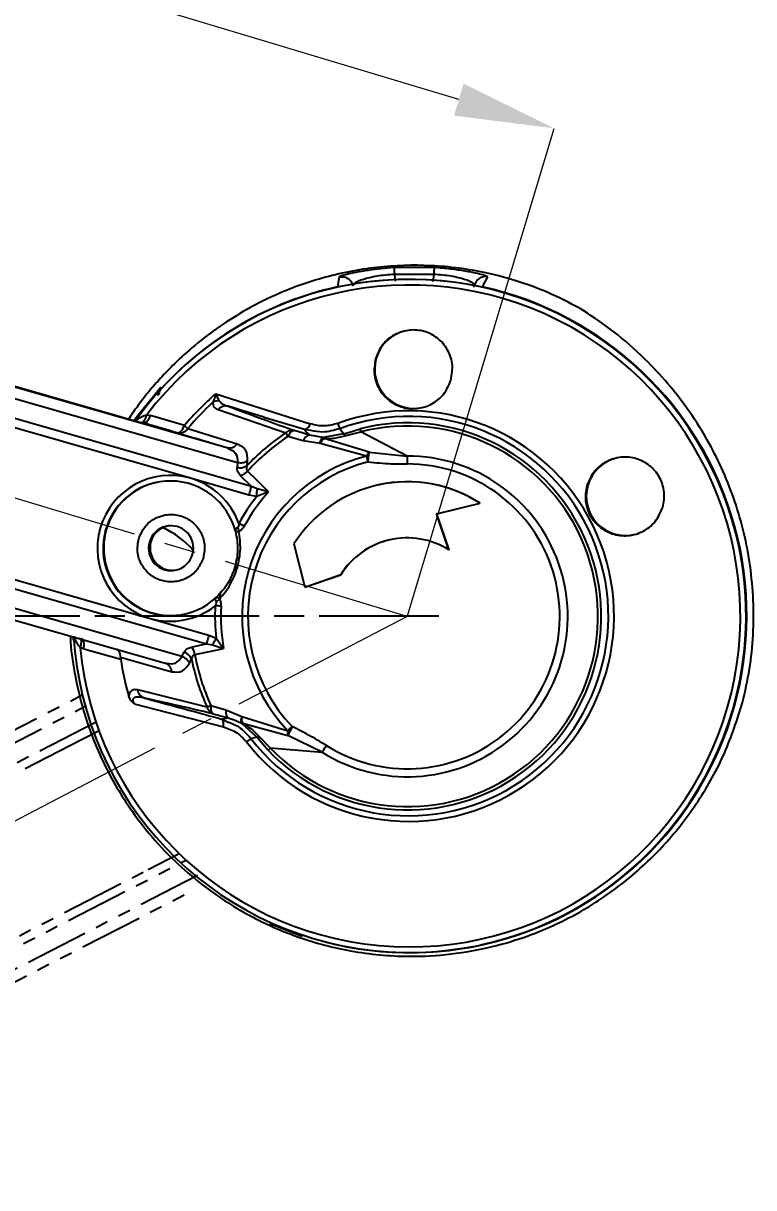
# Model space of a CAD drawing. Header units: millimetres. Extents: x 1953 to 4389, y 564 to 2287.
# Drawn here: x 4001 to 4074.2, y 1021.4 to 1138.2 of the extents above; entities that cross this region are included whole.
import ezdxf

# ---------------------------------------------------------------- set-up
doc = ezdxf.new("R2010")
doc.units = ezdxf.units.MM
for name, pattern in [('AM_ISO08W050', [18, 12, -1.5, 3, -1.5]), ('CENTER2', [28.575, 19.05, -3.175, 3.175, -3.175]), ('PHANTOM', [12.7, 6.35, -1.27, 1.27, -1.27, 1.27, -1.27])]:
    doc.linetypes.add(name, pattern=pattern)
for name, color, linetype, lineweight in [('AM_5', 3, 'Continuous', 25), ('AM_7', 4, 'AM_ISO08W050', 25), ('单点划线', 1, 'CENTER2', 13), ('标注', 3, 'Continuous', 13)]:
    doc.layers.add(name, color=color, linetype=linetype, lineweight=lineweight)
doc.styles.add('SLDTEXTSTYLE1', font='txt.shx', dxfattribs={"width": 0.7, "bigfont": 'gbcbig.shx'})
doc.dimstyles.new('SLDDIMSTYLE12$0', dxfattribs={"dimtxt": 12, "dimasz": 10, "dimexe": 0, "dimexo": 0.0625, "dimgap": 0.875, "dimtad": 1, "dimdec": 1, "dimlfac": 1.8, "dimrnd": 1e-09, "dimzin": 12, "dimdsep": 46, "dimtxsty": 'SLDTEXTSTYLE1', "dimcen": 0.09, "dimdle": 8.16, "dimclrd": 3, "dimclre": 3, "dimadec": 0, "dimazin": 3, "dimtfac": 1, "dimtdec": 1, "dimtofl": 0, "dimtmove": 0, "dimatfit": 3, "dimfxl": 0, "dimfrac": 2, "dimtolj": 1, "dimlwd": 5, "dimlwe": 5, "dimarcsym": 0})
doc.dimstyles.new('SLDDIMSTYLE12$2', dxfattribs={"dimtxt": 12, "dimasz": 10, "dimexe": 0, "dimexo": 0.0625, "dimgap": 0.875, "dimtad": 1, "dimdec": 1, "dimlfac": 1.8, "dimrnd": 1e-09, "dimzin": 12, "dimdsep": 46, "dimtxsty": 'SLDTEXTSTYLE1', "dimcen": 0.09, "dimdle": 8.16, "dimclrd": 3, "dimclre": 3, "dimadec": 0, "dimazin": 3, "dimtfac": 1, "dimtdec": 1, "dimtofl": 0, "dimtmove": 0, "dimatfit": 3, "dimfxl": 0, "dimfrac": 2, "dimtolj": 1, "dimlwd": 5, "dimlwe": 5, "dimarcsym": 0})

# ---------------------------------------------------------------- blocks, each defined once
blk = doc.blocks.new('*D78')
at = {"layer": 'Defpoints', "color": 0, "transparency": 16777216}
for p in [(3735.19, 1170.35), (3736.61, 1089.27), (4039.46, 1078.71), (4039.46, 1078.71), (3757.85, 931.93)]:
    blk.add_point(p, dxfattribs=at)
at = {"layer": '标注', "color": 3, "linetype": 'Continuous', "lineweight": 5, "transparency": 16777216}
blk.add_arc((4039.46, 1078.71), 303.03, 165.1292, 205.6373, dxfattribs=at)
at = {"layer": '标注', "color": 3, "transparency": 16777216}
for points in [[(3744.97, 1156.93), (3748.18, 1156.02), (3749.3, 1166.1)], [(3767.75, 948.34), (3764.77, 946.85), (3770.74, 938.65)]]:
    blk.add_solid(points, dxfattribs=at)
at = {"layer": '标注', "color": 0, "transparency": 16777216, "insert": (3743.61, 1050.83), "char_height": 10, "attachment_point": 5, "rotation": 275.3833, "style": 'SLDTEXTSTYLE1'}
blk.add_mtext('\\A1;60%%D', dxfattribs=at)
blk = doc.blocks.new('*D80')
at = {"layer": 'AM_5', "color": 3, "lineweight": 5, "transparency": 16777216}
blk.add_line((3788.91, 1078.74), (3787.46, 1078.74), dxfattribs=at)
at = {"layer": 'AM_5', "color": 3, "linetype": 'Continuous', "lineweight": 5, "transparency": 16777216}
blk.add_arc((4039.37, 1078.74), 251.91, 165.5129, 177.7254, dxfattribs=at)
at = {"layer": 'AM_5', "color": 3, "transparency": 16777216}
for points in [[(3793.86, 1142.21), (3797.07, 1141.31), (3798.16, 1151.39)], [(3789.32, 1088.71), (3785.99, 1088.77), (3787.46, 1078.74)]]:
    blk.add_solid(points, dxfattribs=at)
at = {"layer": 'Defpoints', "color": 0, "transparency": 16777216}
for p in [(3735.21, 1170.35), (3792.23, 1127.56), (3788.97, 1078.74), (4039.48, 1078.71), (4042.62, 1078.74)]:
    blk.add_point(p, dxfattribs=at)
at = {"layer": 'AM_5', "color": 0, "transparency": 16777216, "insert": (3783.34, 1116.46), "char_height": 12, "attachment_point": 5, "rotation": 81.6192, "style": 'SLDTEXTSTYLE1'}
blk.add_mtext('\\A1;15%%D', dxfattribs=at)
blk = doc.blocks.new('*D61')
at = {"layer": 'AM_5', "color": 3, "linetype": 'Continuous', "lineweight": 5, "transparency": 16777216}
for p, q in [((3803.06, 1152.25), (3817.15, 1199.04)), ((4044.63, 1130.53), (3826.73, 1196.16))]:
    blk.add_line(p, q, dxfattribs=at)
at = {"layer": 'AM_5', "color": 3, "lineweight": 5, "transparency": 16777216}
blk.add_line((4039.48, 1078.77), (4054.2, 1127.65), dxfattribs=at)
at = {"layer": 'AM_5', "color": 3, "transparency": 16777216}
for points in [[(3827.21, 1197.75), (3826.25, 1194.56), (3817.15, 1199.04)], [(4045.11, 1132.13), (4044.15, 1128.93), (4054.2, 1127.65)]]:
    blk.add_solid(points, dxfattribs=at)
at = {"layer": 'Defpoints', "color": 0, "transparency": 16777216}
for p in [(3817.15, 1199.04), (3803.04, 1152.19), (4039.46, 1078.71)]:
    blk.add_point(p, dxfattribs=at)
at = {"layer": 'AM_5', "color": 0, "transparency": 16777216, "insert": (3937.66, 1169.93), "char_height": 12, "attachment_point": 5, "rotation": 343.2384, "style": 'SLDTEXTSTYLE1'}
blk.add_mtext('\\A1;245', dxfattribs=at)

msp = doc.modelspace()

# ---------------------------------------------------------------- linework, layer by layer
at = {"color": 7, "linetype": 'Continuous', "lineweight": 25}
for p, q in [((4038.145, 1113.686), (4036.216, 1113.51)), ((4042.167, 1113.686), (4038.145, 1113.686)), ((4042.113, 1112.991), (4038.178, 1112.991)), ((4038.178, 1112.991), (4038.264, 1112.333)), ((4042.113, 1112.992), (4042.029, 1112.284)), ((4042.789, 1113.643), (4042.167, 1113.686)), ((4047.548, 1112.759), (4047.317, 1112.869)), ((4032.608, 1111.753), (4032.592, 1111.75)), ((4032.705, 1112.799), (4032.641, 1112.759)), ((4036.354, 1104.59), (4036.287, 1104.576)), ((3997.579, 1102.465), (4021.374, 1095.642)), ((4012.872, 1098.095), (3997.609, 1102.472)), ((3997.235, 1101.376), (4022.447, 1094.146)), ((4020.254, 1101.034), (4020.157, 1100.676)), ((4020.254, 1101.034), (4029.737, 1098.017)), ((4020.254, 1101.034), (4020.407, 1100.739)), ((4023.841, 1091.744), (3996.683, 1099.533)), ((4013.334, 1098.931), (4013.723, 1098.851)), ((4017.111, 1097.848), (4013.723, 1098.851)), ((4020.487, 1099.446), (4027.274, 1097.11)), ((4017.714, 1092.563), (3996.431, 1098.667)), ((4012.27, 1098.267), (4012.286, 1098.315)), ((4012.764, 1098.152), (4012.959, 1098.113)), ((4012.959, 1098.113), (4012.872, 1098.095)), ((4029.162, 1097.435), (4025.225, 1098.637)), ((4016.362, 1097.128), (4016.653, 1097.042)), ((4017.451, 1097.555), (4022.403, 1096.004)), ((4029.02, 1096.319), (4027.499, 1096.763)), ((4029.805, 1097.353), (4029.162, 1097.435)), ((4031.033, 1096.634), (4029.645, 1096.887)), ((4033.061, 1097.001), (4031.033, 1096.634)), ((4035.641, 1095.192), (4031.123, 1096.562)), ((4033.061, 1097.001), (4032.687, 1097.53)), ((4033.061, 1097.001), (4033.897, 1097.264)), ((4033.349, 1096.85), (4034.812, 1097.21)), ((4033.897, 1097.264), (4034.739, 1097.528)), ((4039.447, 1094.788), (4034.812, 1097.21)), ((4021.374, 1095.642), (4021.502, 1095.555)), ((4021.374, 1095.642), (4021.645, 1095.609)), ((4021.628, 1095.612), (4021.61, 1095.556)), ((4030.713, 1096.044), (4029.02, 1096.319)), ((4035.381, 1094.783), (4030.713, 1096.044)), ((4022.447, 1094.146), (4022.399, 1093.646)), ((4023.422, 1094.305), (4023.386, 1093.817)), ((4035.641, 1095.192), (4039.447, 1094.788)), ((4023.589, 1090.878), (4017.714, 1092.563)), ((4023.841, 1091.744), (4022.753, 1092.813)), ((4036.633, 1091.906), (4036.621, 1091.903)), ((4057.568, 1091.843), (4057.479, 1091.823)), ((4024.38, 1090.747), (4023.589, 1090.878)), ((4024.405, 1091.514), (4023.841, 1091.744)), ((4025.556, 1091.211), (4024.38, 1090.747)), ((4025.556, 1091.211), (4024.405, 1091.514)), ((4042.407, 1088.979), (4046.757, 1090.064)), ((4042.418, 1088.981), (4046.768, 1090.066)), ((4046.768, 1090.066), (4046.757, 1090.064)), ((4042.418, 1088.981), (4042.407, 1088.979)), ((4043.647, 1085.375), (4042.407, 1088.979)), ((4043.659, 1085.378), (4042.418, 1088.981)), ((4009.216, 1087.396), (4009.283, 1087.41)), ((4022.231, 1087.278), (4022.266, 1087.199)), ((4022.468, 1087.636), (4022.574, 1087.233)), ((4013.609, 1086.17), (4013.754, 1086.201)), ((4028.103, 1086.002), (4029.188, 1081.652)), ((4043.659, 1085.378), (4043.647, 1085.375)), ((3992.156, 1083.744), (4019.314, 1075.956)), ((3992.4, 1084.608), (4013.683, 1078.505)), ((4029.188, 1081.652), (4032.791, 1082.892)), ((4029.199, 1081.654), (4032.803, 1082.895)), ((4032.803, 1082.895), (4032.791, 1082.892)), ((4016.866, 1074.681), (3991.654, 1081.911)), ((4029.199, 1081.654), (4029.188, 1081.652)), ((3991.378, 1080.837), (4015.186, 1074.009)), ((4020.629, 1080.449), (4020.326, 1080.164)), ((4013.683, 1078.505), (4019.558, 1076.82)), ((4005.927, 1076.738), (4005.954, 1076.33)), ((4019.558, 1076.82), (4020.298, 1076.512)), ((4007.017, 1075.464), (4006.645, 1075.604)), ((4007.017, 1075.464), (4010.733, 1074.412)), ((4019.314, 1075.956), (4019.914, 1075.851)), ((4019.914, 1075.851), (4021.049, 1075.494)), ((4020.298, 1076.512), (4021.049, 1075.494)), ((4010.717, 1074.605), (4015.855, 1073.165)), ((4016.866, 1074.681), (4017.089, 1075.125)), ((4017.608, 1074.028), (4017.834, 1074.455)), ((4015.172, 1074.013), (4015.338, 1074.016)), ((4015.43, 1073.955), (4015.412, 1073.9)), ((4019.387, 1069.602), (4012.427, 1071.336)), ((4012.078, 1069.955), (4021.023, 1067.625)), ((4019.76, 1069.773), (4021.283, 1069.337)), ((4021.283, 1069.337), (4022.864, 1068.667)), ((4022.864, 1068.667), (4027.485, 1067.246)), ((4072.148, 1069.455), (4072.132, 1069.452)), ((4020.926, 1068.342), (4020.841, 1068.415)), ((4020.841, 1068.415), (4021.365, 1068.172)), ((4024.352, 1066.627), (4022.825, 1068.005)), ((4022.938, 1068.015), (4027.49, 1066.765)), ((4008.559, 1067.235), (4006.799, 1066.332)), ((4023.779, 1066.46), (4024.352, 1066.627)), ((4024.965, 1065.913), (4024.352, 1066.627)), ((4025.725, 1065.517), (4024.675, 1066.597)), ((4030.932, 1065.087), (4027.49, 1066.765)), ((4025.496, 1065.293), (4024.965, 1065.913)), ((4025.725, 1065.517), (4030.932, 1065.087)), ((4013.48, 1053.322), (4016.59, 1054.919)), ((4025.683, 1047.923), (4028.915, 1046.641)), ((4028.925, 1046.769), (4028.922, 1046.763)), ((4046.79, 1045.76), (4046.806, 1045.764))]:
    msp.add_line(p, q, dxfattribs=at)
at = {"color": 7, "linetype": 'PHANTOM', "lineweight": 25}
for p, q in [((3985.341, 1059.774), (4007.361, 1071.081)), ((3985.835, 1058.745), (4007.681, 1069.963)), ((4008.254, 1068.093), (3986.694, 1057.022)), ((4006.799, 1066.332), (3987.102, 1056.218)), ((3993.783, 1043.208), (4013.48, 1053.322)), ((3994.197, 1042.412), (4017.284, 1054.266)), ((4018.417, 1052.712), (3995.086, 1040.732)), ((3995.619, 1039.759), (4017.652, 1051.072))]:
    msp.add_line(p, q, dxfattribs=at)
at = {"color": 7, "linetype": 'Continuous', "lineweight": 25, "flags": 128}
for points in [[(4032.641, 1112.759), (4032.535, 1112.193), (4032.453, 1111.749)], [(4032.71, 1111.775), (4032.676, 1111.775), (4032.453, 1111.749)], [(4046.332, 1112.222), (4046.091, 1111.765), (4046.071, 1111.727)], [(4047.016, 1111.749), (4047.314, 1112.314), (4047.548, 1112.759)], [(4014.743, 1101.659), (4012.377, 1098.763), (4012.012, 1098.252)], [(4014.819, 1101.572), (4014.777, 1101.62), (4014.743, 1101.659)], [(4016.362, 1097.128), (4016.454, 1097.12), (4016.552, 1097.143), (4016.653, 1097.197), (4016.755, 1097.28), (4016.855, 1097.391), (4016.949, 1097.525), (4017.036, 1097.679), (4017.111, 1097.848)], [(4025.556, 1091.211), (4024.376, 1092.367), (4023.448, 1093.276)], [(4017.828, 1075.635), (4018.661, 1075.815), (4019.314, 1075.956)], [(4018.172, 1074.877), (4019.784, 1075.223), (4021.049, 1075.494)], [(4028.922, 1046.763), (4028.918, 1046.694), (4028.915, 1046.641)]]:
    msp.add_lwpolyline(points, dxfattribs=at)
at = {"color": 7, "linetype": 'Continuous', "lineweight": 25}
for centre, radius, start, end in [((4039.682, 1078.754), 33.187, 185.44631, 142.55572), ((4039.691, 1078.756), 33.749, 343.99795, 144.37216), ((4039.734, 1078.767), 33.776, 102.44988, 137.53256), ((4039.734, 1078.765), 33.778, 251.33315, 77.54961), ((4039.706, 1078.758), 33.75, 343.99967, 102.14019), ((4040.139, 1103.505), 3.937, 102.14289, 164.00219), ((4040.139, 1103.505), 3.937, 163.99967, 282.14019), ((4039.661, 1078.75), 29.55, 131.05303, 139.73783), ((4039.656, 1078.749), 29.098, 132.57575, 139.73778), ((4020.588, 1099.096), 1.245, 89.51081, 119.80629), ((4020.701, 1099.055), 1.71, 99.92431, 108.57758), ((4039.609, 1078.738), 20.585, 217.80792, 110.19454), ((3990.587, 1066.739), 40.882, 48.9186, 49.54784), ((4039.6, 1078.736), 20.025, 217.80792, 110.19454), ((4039.513, 1078.717), 19.408, 223.76375, 104.2387), ((4039.505, 1078.715), 19.081, 223.76387, 104.23864), ((4028.966, 1098.204), 0.793, 284.25693, 346.38415), ((4016.605, 1098.112), 1.013, 256.13749, 326.65871), ((4039.51, 1078.718), 22.091, 123.62673, 136.87996), ((4039.506, 1078.717), 21.676, 123.6355, 137.80261), ((4055.129, 1114.97), 33.09, 212.6677, 213.38343), ((4029.777, 1096.113), 0.785, 99.68998, 164.75306), ((4031.795, 1095.609), 1.166, 125.1911, 158.08506), ((4039.475, 1078.708), 16.587, 104.28896, 223.71352), ((4039.473, 1078.708), 15.988, 104.28897, 223.71351), ((4039.475, 1078.709), 16.079, 237.90451, 90.09862), ((4036.766, 1094.189), 1.507, 138.28952, 156.79982), ((4128.39, 1117.868), 95.831, 193.93929, 194.29763), ((4061.353, 1090.757), 3.937, 102.14289, 164.00219), ((4039.472, 1078.708), 15.284, 237.90204, 90.10104), ((4015.699, 1085.534), 7.312, 74.0024, 254.00006), ((4015.704, 1085.535), 6.75, 14.63064, 164.00143), ((4015.772, 1085.55), 6.75, 102.1429, 164.00218), ((4015.698, 1085.534), 7.312, 19.98893, 73.99815), ((4039.461, 1078.707), 13.499, 57.28113, 147.28505), ((4039.472, 1078.709), 13.499, 57.2812, 102.14227), ((4061.353, 1090.757), 3.937, 163.99967, 282.14019), ((4039.49, 1078.712), 19.317, 141.46177, 151.14852), ((4039.488, 1078.712), 18.717, 138.10256, 151.14854), ((4015.705, 1085.535), 6.75, 163.9984, 313.36529), ((4015.772, 1085.549), 6.75, 163.99975, 282.14011), ((4015.772, 1085.549), 2.25, 343.99745, 164.00009), ((4015.917, 1085.581), 2.25, 104.03604, 164.00205), ((4011.31, 1079.529), 8.855, 40.83204, 65.81779), ((3952.51, 960.837), 145.215, 60.91799, 61.15396), ((4015.772, 1085.549), 2.25, 163.99745, 344.00009), ((4015.917, 1085.581), 2.25, 163.99943, 280.24751), ((4039.461, 1078.706), 7.874, 57.88144, 147.88541), ((4039.472, 1078.709), 7.874, 102.14271, 147.88527), ((4015.699, 1085.533), 7.312, 253.99862, 308.0114), ((4039.491, 1078.712), 19.318, 176.85372, 186.53999), ((4039.489, 1078.712), 18.719, 176.85373, 189.89901), ((4039.691, 1078.754), 33.748, 183.43897, 344.001), ((4016.478, 1074.565), 1.723, 10.4509, 38.42547), ((4039.662, 1078.749), 29.252, 188.52543, 195.91771), ((4016.655, 1073.893), 1.307, 25.50508, 70.60837), ((4039.513, 1078.717), 22.093, 191.12072, 204.365), ((4039.508, 1078.716), 21.678, 190.19887, 204.3629), ((4078.593, 940.202), 142.302, 114.42078, 114.58603), ((4039.707, 1078.756), 33.748, 282.14308, 344.002), ((4153.377, 936.413), 181.565, 133.70869, 133.89737), ((4080.507, 1042.042), 58.497, 154.02865, 154.99957), ((4028.939, 1067.02), 1.471, 171.18744, 190.00395)]:
    msp.add_arc(centre, radius, start, end, dxfattribs=at)
for points, knots in [([(4057.181, 1109.361), (4056.125, 1109.931), (4054.094, 1111.027), (4050.78, 1112.288), (4046.774, 1113.383), (4041.922, 1114.026), (4036.299, 1113.845), (4031.843, 1112.957), (4028.494, 1111.874), (4025.814, 1110.784), (4023.066, 1109.37), (4020.301, 1107.593), (4018.093, 1105.874), (4016.293, 1104.24), (4014.92, 1102.84), (4013.597, 1101.33), (4012.465, 1099.907), (4011.782, 1098.882), (4011.516, 1098.483)], [0, 0, 0, 0, 0.0716141, 0.1376427, 0.2038002, 0.3043716, 0.402157, 0.5046925, 0.5521038, 0.6009821, 0.6712151, 0.7340966, 0.7994339, 0.8433201, 0.8852981, 0.9222529, 0.9697109, 1, 1, 1, 1]), ([(4036.216, 1113.51), (4035.754, 1113.445), (4034.819, 1113.314), (4033.777, 1113.097), (4033.013, 1112.908), (4032.809, 1112.835), (4032.705, 1112.799)], [0, 0, 0, 0, 0.2467046, 0.4997683, 0.7468748, 1, 1, 1, 1]), ([(4038.178, 1112.992), (4037.875, 1112.975), (4037.268, 1112.94), (4036.412, 1112.823), (4035.655, 1112.672), (4034.821, 1112.442), (4034.11, 1112.137), (4034.03, 1111.957), (4033.989, 1111.865)], [0, 0, 0, 0, 0.1216848, 0.2436394, 0.3665866, 0.4908705, 0.7427966, 1, 1, 1, 1]), ([(4038.145, 1113.686), (4038.145, 1113.674), (4038.145, 1113.651), (4038.151, 1113.499), (4038.162, 1113.278), (4038.173, 1113.086), (4038.178, 1112.992)], [0, 0, 0, 0, 0.244843, 0.5001263, 0.7553423, 1, 1, 1, 1]), ([(4042.167, 1113.686), (4042.165, 1113.674), (4042.16, 1113.65), (4042.148, 1113.499), (4042.132, 1113.281), (4042.12, 1113.087), (4042.114, 1112.992)], [0, 0, 0, 0, 0.2506754, 0.4980464, 0.7510697, 1, 1, 1, 1]), ([(4046.2, 1111.865), (4046.172, 1111.956), (4046.117, 1112.136), (4045.437, 1112.441), (4044.621, 1112.672), (4043.875, 1112.823), (4043.024, 1112.941), (4042.417, 1112.975), (4042.114, 1112.992)], [0, 0, 0, 0, 0.25669183, 0.50843056, 0.63281467, 0.75589912, 0.87804396, 1, 1, 1, 1]), ([(4047.317, 1112.869), (4047.142, 1112.922), (4046.798, 1113.026), (4045.776, 1113.251), (4044.443, 1113.483), (4043.337, 1113.59), (4042.789, 1113.643)], [0, 0, 0, 0, 0.2491031, 0.4901997, 0.7472817, 1, 1, 1, 1]), ([(4032.641, 1112.759), (4032.811, 1112.774), (4033.149, 1112.803), (4033.581, 1112.577), (4033.876, 1112.249), (4033.951, 1111.993), (4033.989, 1111.865)], [0, 0, 0, 0, 0.2799949, 0.5581407, 0.7800037, 1, 1, 1, 1]), ([(4047.548, 1112.759), (4047.474, 1112.771), (4047.325, 1112.795), (4047.098, 1112.773), (4046.88, 1112.71), (4046.68, 1112.604), (4046.507, 1112.46), (4046.39, 1112.329), (4046.346, 1112.24), (4046.336, 1112.22)], [0, 0, 0, 0, 0.1570011, 0.3172009, 0.4773885, 0.6343544, 0.7913438, 0.9515396, 1, 1, 1, 1]), ([(4073.093, 1070.067), (4073.343, 1071.176), (4073.843, 1073.393), (4074.188, 1076.857), (4074.214, 1080.338), (4073.897, 1083.775), (4073.263, 1087.107), (4072.341, 1090.289), (4071.163, 1093.294), (4069.646, 1096.339), (4067.775, 1099.327), (4065.585, 1102.144), (4063.003, 1104.887), (4060.074, 1107.417), (4058.16, 1108.703), (4057.181, 1109.361)], [0, 0, 0, 0, 0.0627951, 0.1255982, 0.1880794, 0.2505771, 0.3126556, 0.3746993, 0.4372762, 0.5009385, 0.5820109, 0.6649965, 0.7507977, 0.8724761, 1, 1, 1, 1]), ([(4043.845, 1102.402), (4043.937, 1102.955), (4044.116, 1104.037), (4043.61, 1105.373), (4042.947, 1106.231), (4042.355, 1106.739), (4041.694, 1107.113), (4040.989, 1107.35), (4040.261, 1107.449), (4039.531, 1107.414), (4038.815, 1107.244), (4037.9, 1106.835), (4036.871, 1105.982), (4036.488, 1105.059), (4036.287, 1104.576)], [0, 0, 0, 0, 0.1454096, 0.2843678, 0.3500183, 0.4113214, 0.4701235, 0.5269841, 0.5816264, 0.6365696, 0.6922624, 0.749136, 0.868448, 1, 1, 1, 1]), ([(4036.287, 1104.576), (4036.198, 1104.018), (4036.019, 1102.902), (4036.624, 1101.341), (4037.569, 1100.343), (4038.488, 1099.842), (4039.182, 1099.619), (4039.89, 1099.528), (4040.592, 1099.564), (4041.282, 1099.724), (4042.191, 1100.117), (4043.239, 1100.961), (4043.635, 1101.903), (4043.845, 1102.402)], [0, 0, 0, 0, 0.1426319, 0.2854821, 0.4161443, 0.4747377, 0.529504, 0.5816768, 0.6338546, 0.6858561, 0.7410149, 0.8625746, 1, 1, 1, 1]), ([(4014.743, 1101.659), (4014.688, 1101.592), (4014.581, 1101.461), (4014.484, 1101.229), (4014.442, 1101.03), (4014.451, 1100.911), (4014.455, 1100.873)], [0, 0, 0, 0, 0.3001412, 0.5845824, 0.8690123, 1, 1, 1, 1]), ([(4014.819, 1101.572), (4014.767, 1101.507), (4014.663, 1101.376), (4014.571, 1101.169), (4014.551, 1101.031), (4014.543, 1100.977)], [0, 0, 0, 0, 0.3723099, 0.7541245, 1, 1, 1, 1]), ([(4019.969, 1100.176), (4019.967, 1100.086), (4019.964, 1099.892), (4020.121, 1099.622), (4020.342, 1099.516), (4020.487, 1099.446)], [0, 0, 0, 0, 0.2320046, 0.4979825, 1, 1, 1, 1]), ([(4020.157, 1100.676), (4020.123, 1100.572), (4020.065, 1100.394), (4019.997, 1100.24), (4019.969, 1100.176)], [0, 0, 0, 0, 0.5830316, 1, 1, 1, 1]), ([(4020.599, 1100.341), (4020.569, 1100.406), (4020.513, 1100.528), (4020.44, 1100.672), (4020.407, 1100.739)], [0, 0, 0, 0, 0.5364801, 1, 1, 1, 1]), ([(4020.599, 1100.341), (4020.637, 1100.284), (4020.723, 1100.155), (4021.02, 1099.961), (4021.301, 1099.854), (4021.49, 1099.783)], [0, 0, 0, 0, 0.2031095, 0.4647797, 1, 1, 1, 1]), ([(4012.286, 1098.315), (4012.461, 1098.467), (4012.768, 1098.735), (4013.163, 1098.872), (4013.334, 1098.931)], [0, 0, 0, 0, 0.5684211, 1, 1, 1, 1]), ([(4012.764, 1098.152), (4012.819, 1098.158), (4012.931, 1098.17), (4013.097, 1098.337), (4013.242, 1098.596), (4013.304, 1098.822), (4013.334, 1098.931)], [0, 0, 0, 0, 0.2432266, 0.5000017, 0.7567759, 1, 1, 1, 1]), ([(4012.959, 1098.114), (4013.021, 1098.109), (4013.148, 1098.1), (4013.364, 1098.252), (4013.57, 1098.508), (4013.673, 1098.739), (4013.723, 1098.851)], [0, 0, 0, 0, 0.2423334, 0.4999392, 0.757578, 1, 1, 1, 1]), ([(4021.49, 1099.783), (4021.404, 1099.798), (4021.229, 1099.828), (4020.955, 1099.773), (4020.696, 1099.65), (4020.556, 1099.513), (4020.487, 1099.446)], [0, 0, 0, 0, 0.2454954, 0.5, 0.7545047, 1, 1, 1, 1]), ([(4021.49, 1099.783), (4022.744, 1099.32), (4024.897, 1098.526), (4027.191, 1097.694), (4028.15, 1097.346)], [0, 0, 0, 0, 0.5820752, 1, 1, 1, 1]), ([(4025.225, 1098.637), (4025.141, 1098.662), (4023.878, 1099.048), (4022.643, 1099.428), (4021.49, 1099.783)], [0, 0, 0, 0, 0.0662016, 1, 1, 1, 1]), ([(4016.362, 1097.128), (4015.721, 1097.314), (4014.585, 1097.643), (4013.453, 1097.971), (4012.959, 1098.113)], [0, 0, 0, 0, 0.5642907, 1, 1, 1, 1]), ([(4032.503, 1098.057), (4032.063, 1097.941), (4031.115, 1097.69), (4030.218, 1097.903), (4029.737, 1098.017)], [0, 0, 0, 0, 0.4644483, 1, 1, 1, 1]), ([(4016.653, 1097.042), (4017.506, 1096.789), (4019.06, 1096.327), (4020.655, 1095.855), (4021.374, 1095.642)], [0, 0, 0, 0, 0.5495061, 1, 1, 1, 1]), ([(4028.15, 1097.346), (4028.098, 1097.348), (4028.028, 1097.349), (4027.915, 1097.293), (4027.8, 1097.208), (4027.647, 1097.037), (4027.548, 1096.855), (4027.499, 1096.764)], [0, 0, 0, 0, 0.2498451, 0.3419699, 0.5003268, 0.7501647, 1, 1, 1, 1]), ([(4029.645, 1096.887), (4029.369, 1096.972), (4028.869, 1097.125), (4028.372, 1097.278), (4028.15, 1097.346)], [0, 0, 0, 0, 0.5530907, 1, 1, 1, 1]), ([(4029.645, 1096.887), (4029.554, 1096.99), (4029.392, 1097.173), (4029.232, 1097.355), (4029.162, 1097.435)], [0, 0, 0, 0, 0.5617548, 1, 1, 1, 1]), ([(4032.687, 1097.53), (4032.127, 1097.367), (4031.155, 1097.085), (4030.206, 1097.273), (4029.805, 1097.353)], [0, 0, 0, 0, 0.5775061, 1, 1, 1, 1]), ([(4030.713, 1096.044), (4030.733, 1096.126), (4030.774, 1096.29), (4030.854, 1096.474), (4030.933, 1096.585), (4030.993, 1096.624), (4031.023, 1096.632), (4031.032, 1096.633), (4031.033, 1096.634)], [0, 0, 0, 0, 0.2498824, 0.4997694, 0.7496604, 0.9255481, 0.9908934, 1, 1, 1, 1]), ([(4031.123, 1096.562), (4031.123, 1096.562), (4031.123, 1096.562), (4031.123, 1096.562), (4031.123, 1096.562), (4031.109, 1096.581), (4031.081, 1096.615), (4031.05, 1096.627), (4031.033, 1096.634)], [0, 0, 0, 0, 0.0000335, 0.000106, 0.0003683, 0.001362, 0.4820163, 1, 1, 1, 1]), ([(4031.123, 1096.562), (4031.252, 1096.557), (4031.606, 1096.545), (4032.359, 1096.59), (4032.961, 1096.748), (4033.349, 1096.85)], [0, 0, 0, 0, 0.1685681, 0.4640042, 1, 1, 1, 1]), ([(4033.061, 1097.001), (4033.104, 1096.999), (4033.189, 1096.995), (4033.296, 1096.899), (4033.349, 1096.851)], [0, 0, 0, 0, 0.5021576, 1, 1, 1, 1]), ([(4021.502, 1095.555), (4021.793, 1095.425), (4022.369, 1095.167), (4022.421, 1094.485), (4022.447, 1094.146)], [0, 0, 0, 0, 0.504897, 1, 1, 1, 1]), ([(4021.645, 1095.609), (4021.74, 1095.621), (4021.93, 1095.645), (4022.196, 1095.786), (4022.335, 1095.933), (4022.403, 1096.004)], [0, 0, 0, 0, 0.3395659, 0.6771788, 1, 1, 1, 1]), ([(4022.403, 1096.004), (4022.741, 1095.839), (4023.366, 1095.532), (4023.405, 1094.692), (4023.422, 1094.305)], [0, 0, 0, 0, 0.5395057, 1, 1, 1, 1]), ([(4022.447, 1094.146), (4022.531, 1094.133), (4022.701, 1094.106), (4022.961, 1094.125), (4023.211, 1094.187), (4023.352, 1094.266), (4023.422, 1094.306)], [0, 0, 0, 0, 0.2424888, 0.4944094, 0.7492399, 1, 1, 1, 1]), ([(4035.527, 1094.201), (4035.539, 1094.286), (4035.563, 1094.462), (4035.578, 1094.728), (4035.625, 1094.996), (4035.635, 1095.123), (4035.641, 1095.192)], [0, 0, 0, 0, 0.2100867, 0.4354712, 0.6954439, 1, 1, 1, 1]), ([(4035.527, 1094.201), (4036.304, 1094.13), (4037.608, 1094.01), (4038.917, 1093.997), (4039.445, 1093.992)], [0, 0, 0, 0, 0.5961974, 1, 1, 1, 1]), ([(4065.08, 1089.66), (4065.138, 1089.908), (4065.251, 1090.396), (4065.238, 1091.159), (4065.093, 1091.89), (4064.816, 1092.57), (4064.422, 1093.183), (4063.744, 1093.903), (4062.623, 1094.557), (4061.059, 1094.781), (4059.492, 1094.369), (4058.15, 1093.373), (4057.699, 1092.333), (4057.479, 1091.823)], [0, 0, 0, 0, 0.0608535, 0.1193328, 0.1758288, 0.2307749, 0.2847904, 0.339989, 0.4550176, 0.579343, 0.7165648, 0.8612718, 1, 1, 1, 1]), ([(4022.399, 1093.646), (4022.485, 1093.633), (4022.66, 1093.606), (4022.926, 1093.629), (4023.177, 1093.696), (4023.317, 1093.777), (4023.386, 1093.817)], [0, 0, 0, 0, 0.2465031, 0.5000051, 0.7535045, 1, 1, 1, 1]), ([(4022.753, 1092.813), (4022.644, 1092.943), (4022.412, 1093.219), (4022.404, 1093.498), (4022.399, 1093.646)], [0, 0, 0, 0, 0.471381, 1, 1, 1, 1]), ([(4023.448, 1093.276), (4023.395, 1093.224), (4023.288, 1093.118), (4023.11, 1092.986), (4022.928, 1092.879), (4022.811, 1092.835), (4022.753, 1092.813)], [0, 0, 0, 0, 0.2474529, 0.4999677, 0.7524992, 1, 1, 1, 1]), ([(4023.386, 1093.817), (4023.357, 1093.714), (4023.317, 1093.568), (4023.366, 1093.381), (4023.421, 1093.31), (4023.448, 1093.276)], [0, 0, 0, 0, 0.5578773, 0.7889784, 1, 1, 1, 1]), ([(4057.479, 1091.823), (4057.42, 1091.568), (4057.307, 1091.081), (4057.321, 1090.321), (4057.462, 1089.605), (4057.729, 1088.939), (4058.108, 1088.338), (4058.761, 1087.623), (4059.866, 1086.951), (4061.432, 1086.694), (4063.029, 1087.091), (4064.404, 1088.097), (4064.861, 1089.153), (4065.08, 1089.66)], [0, 0, 0, 0, 0.06397863, 0.1218211, 0.17743232, 0.23069626, 0.2827302, 0.33609245, 0.449634, 0.58030579, 0.7241629, 0.86755986, 1, 1, 1, 1]), ([(4024.38, 1090.747), (4024.382, 1090.818), (4024.386, 1090.96), (4024.393, 1091.164), (4024.399, 1091.354), (4024.403, 1091.461), (4024.405, 1091.514)], [0, 0, 0, 0, 0.250968, 0.5042543, 0.7553572, 1, 1, 1, 1]), ([(4022.235, 1087.24), (4022.349, 1086.638), (4022.567, 1085.491), (4022.307, 1084.258), (4022.184, 1083.673)], [0, 0, 0, 0, 0.5248896, 1, 1, 1, 1]), ([(4022.468, 1087.636), (4022.427, 1087.613), (4022.342, 1087.568), (4022.257, 1087.466), (4022.213, 1087.359), (4022.228, 1087.278), (4022.235, 1087.24)], [0, 0, 0, 0, 0.2175002, 0.4456339, 0.7453176, 1, 1, 1, 1]), ([(4022.574, 1087.233), (4022.53, 1087.222), (4022.439, 1087.2), (4022.329, 1087.191), (4022.256, 1087.196), (4022.242, 1087.226), (4022.235, 1087.24)], [0, 0, 0, 0, 0.2175407, 0.446787, 0.7432095, 1, 1, 1, 1]), ([(4022.432, 1083.599), (4022.565, 1084.217), (4022.833, 1085.455), (4022.66, 1086.639), (4022.574, 1087.233)], [0, 0, 0, 0, 0.4984638, 1, 1, 1, 1]), ([(4022.57, 1088.034), (4022.567, 1087.949), (4022.563, 1087.83), (4022.526, 1087.703), (4022.495, 1087.653), (4022.476, 1087.641), (4022.468, 1087.636)], [0, 0, 0, 0, 0.5873569, 0.8346977, 0.9249512, 1, 1, 1, 1]), ([(4023.094, 1087.744), (4023.027, 1087.637), (4022.925, 1087.474), (4022.737, 1087.305), (4022.627, 1087.257), (4022.574, 1087.233)], [0, 0, 0, 0, 0.4918514, 0.7535128, 1, 1, 1, 1]), ([(4022.184, 1083.673), (4021.978, 1083.111), (4021.546, 1081.929), (4020.755, 1081.076), (4020.339, 1080.628)], [0, 0, 0, 0, 0.4752705, 1, 1, 1, 1]), ([(4022.432, 1083.599), (4022.396, 1083.61), (4022.322, 1083.631), (4022.243, 1083.654), (4022.192, 1083.67), (4022.187, 1083.672), (4022.184, 1083.673)], [0, 0, 0, 0, 0.2492627, 0.5044271, 0.7572703, 1, 1, 1, 1]), ([(4020.629, 1080.449), (4021.018, 1080.908), (4021.791, 1081.817), (4022.219, 1083.008), (4022.432, 1083.599)], [0, 0, 0, 0, 0.5045108, 1, 1, 1, 1]), ([(4020.202, 1079.772), (4020.243, 1079.844), (4020.302, 1079.948), (4020.339, 1080.075), (4020.339, 1080.135), (4020.33, 1080.155), (4020.326, 1080.164)], [0, 0, 0, 0, 0.5788982, 0.8325061, 0.9242536, 1, 1, 1, 1]), ([(4020.326, 1080.164), (4020.304, 1080.203), (4020.259, 1080.282), (4020.237, 1080.403), (4020.256, 1080.528), (4020.31, 1080.592), (4020.339, 1080.628)], [0, 0, 0, 0, 0.2051839, 0.4197613, 0.6800214, 1, 1, 1, 1]), ([(4020.629, 1080.449), (4020.596, 1080.484), (4020.526, 1080.555), (4020.445, 1080.618), (4020.377, 1080.647), (4020.353, 1080.635), (4020.339, 1080.628)], [0, 0, 0, 0, 0.2283661, 0.4781223, 0.7150622, 1, 1, 1, 1]), ([(4020.799, 1079.739), (4020.799, 1079.863), (4020.799, 1080.055), (4020.73, 1080.299), (4020.662, 1080.4), (4020.629, 1080.449)], [0, 0, 0, 0, 0.4836103, 0.7508269, 1, 1, 1, 1]), ([(4020.71, 1080.552), (4020.705, 1080.623), (4020.691, 1080.849), (4020.761, 1081.066), (4020.81, 1081.216)], [0, 0, 0, 0, 0.3105302, 1, 1, 1, 1]), ([(4005.685, 1076.734), (4005.691, 1076.527), (4005.729, 1075.173), (4006.137, 1072.657), (4007.073, 1068.657), (4008.786, 1064.185), (4011.201, 1059.976), (4013.829, 1056.549), (4016.368, 1053.892), (4018.955, 1051.71), (4021.483, 1049.948), (4023.897, 1048.547), (4026.316, 1047.397), (4029.544, 1046.146), (4033.943, 1044.991), (4039.083, 1044.509), (4043.848, 1044.769), (4047.854, 1045.488), (4052.14, 1046.783), (4056.665, 1048.848), (4061.292, 1051.945), (4065.37, 1055.753), (4068.753, 1060.136), (4071.437, 1064.947), (4072.542, 1068.362), (4073.093, 1070.067)], [0, 0, 0, 0, 0.00690461, 0.0451883, 0.08283495, 0.13974833, 0.19650273, 0.2340919, 0.27350438, 0.30976804, 0.3380985, 0.36810574, 0.39538295, 0.42019079, 0.47424837, 0.53427599, 0.57764847, 0.62021225, 0.65871271, 0.71468253, 0.77202122, 0.82888477, 0.88558838, 0.94288579, 1, 1, 1, 1]), ([(4006.645, 1075.604), (4006.527, 1075.754), (4006.266, 1076.082), (4006.149, 1076.473), (4006.085, 1076.687)], [0, 0, 0, 0, 0.4544713, 1, 1, 1, 1]), ([(4006.573, 1076.558), (4006.616, 1076.525), (4006.704, 1076.459), (4006.758, 1076.233), (4006.745, 1075.939), (4006.678, 1075.714), (4006.645, 1075.604)], [0, 0, 0, 0, 0.2407228, 0.4965557, 0.7542523, 1, 1, 1, 1]), ([(4007.017, 1075.464), (4007.034, 1075.585), (4007.069, 1075.835), (4007.03, 1076.159), (4006.926, 1076.4), (4006.813, 1076.457), (4006.758, 1076.485)], [0, 0, 0, 0, 0.2424241, 0.5000639, 0.757669, 1, 1, 1, 1]), ([(4017.089, 1075.125), (4017.181, 1075.258), (4017.34, 1075.487), (4017.684, 1075.592), (4017.828, 1075.635)], [0, 0, 0, 0, 0.5822537, 1, 1, 1, 1]), ([(4020.298, 1076.512), (4020.263, 1076.452), (4020.192, 1076.33), (4020.09, 1076.155), (4019.994, 1075.99), (4019.94, 1075.897), (4019.914, 1075.851)], [0, 0, 0, 0, 0.2477926, 0.5000002, 0.7522078, 1, 1, 1, 1]), ([(4010.717, 1074.605), (4010.709, 1074.707), (4010.692, 1074.924), (4010.574, 1075.202), (4010.445, 1075.326), (4010.383, 1075.387)], [0, 0, 0, 0, 0.31238, 0.6677205, 1, 1, 1, 1]), ([(4010.717, 1074.605), (4010.719, 1074.57), (4010.721, 1074.507), (4010.729, 1074.442), (4010.733, 1074.412)], [0, 0, 0, 0, 0.5485339, 1, 1, 1, 1]), ([(4015.338, 1074.016), (4015.647, 1073.969), (4016.265, 1073.873), (4016.666, 1074.412), (4016.866, 1074.681)], [0, 0, 0, 0, 0.5010464, 1, 1, 1, 1]), ([(4017.608, 1074.028), (4017.57, 1074.098), (4017.492, 1074.241), (4017.313, 1074.427), (4017.103, 1074.581), (4016.944, 1074.648), (4016.866, 1074.681)], [0, 0, 0, 0, 0.2507607, 0.5055916, 0.7575122, 1, 1, 1, 1]), ([(4018.172, 1074.877), (4018.126, 1074.86), (4018.031, 1074.824), (4017.901, 1074.685), (4017.86, 1074.546), (4017.834, 1074.455)], [0, 0, 0, 0, 0.2413974, 0.5018091, 1, 1, 1, 1]), ([(4015.421, 1073.898), (4015.421, 1073.898), (4015.352, 1073.961), (4015.262, 1073.987), (4015.172, 1074.013)], [0, 0, 0, 0, 0.006595, 1, 1, 1, 1]), ([(4015.855, 1073.165), (4015.835, 1073.261), (4015.794, 1073.459), (4015.643, 1073.717), (4015.495, 1073.838), (4015.421, 1073.898)], [0, 0, 0, 0, 0.3235264, 0.6618766, 1, 1, 1, 1]), ([(4015.855, 1073.165), (4016.226, 1073.119), (4016.915, 1073.034), (4017.39, 1073.714), (4017.608, 1074.028)], [0, 0, 0, 0, 0.5390753, 1, 1, 1, 1]), ([(4012.427, 1071.336), (4012.284, 1071.357), (4012.029, 1071.394), (4011.753, 1071.246), (4011.59, 1071.02), (4011.55, 1070.82), (4011.532, 1070.726)], [0, 0, 0, 0, 0.37521, 0.6669858, 0.8447724, 1, 1, 1, 1]), ([(4013.101, 1070.522), (4013.019, 1070.555), (4012.854, 1070.621), (4012.651, 1070.811), (4012.497, 1071.053), (4012.45, 1071.242), (4012.427, 1071.336)], [0, 0, 0, 0, 0.2454954, 0.5, 0.7545046, 1, 1, 1, 1]), ([(4012.078, 1069.955), (4011.947, 1070.068), (4011.706, 1070.275), (4011.586, 1070.584), (4011.532, 1070.726)], [0, 0, 0, 0, 0.5416834, 1, 1, 1, 1]), ([(4013.101, 1070.522), (4012.917, 1070.562), (4012.603, 1070.63), (4012.261, 1070.62), (4012.081, 1070.556), (4011.996, 1070.494), (4011.943, 1070.412), (4011.929, 1070.304), (4011.954, 1070.187), (4012.005, 1070.069), (4012.052, 1069.995), (4012.078, 1069.955)], [0, 0, 0, 0, 0.3392548, 0.5783472, 0.6635743, 0.7304267, 0.7889961, 0.8436092, 0.8910481, 0.9412032, 1, 1, 1, 1]), ([(4013.101, 1070.522), (4014.578, 1070.121), (4017.132, 1069.428), (4019.741, 1068.715), (4020.841, 1068.415)], [0, 0, 0, 0, 0.5786818, 1, 1, 1, 1]), ([(4020.006, 1068.942), (4018.733, 1069.236), (4016.366, 1069.782), (4014.132, 1070.288), (4013.101, 1070.522)], [0, 0, 0, 0, 0.53796346, 1, 1, 1, 1]), ([(4020.006, 1068.942), (4019.935, 1068.969), (4019.795, 1069.024), (4019.617, 1069.176), (4019.473, 1069.368), (4019.415, 1069.524), (4019.387, 1069.602)], [0, 0, 0, 0, 0.249989, 0.5000113, 0.7500081, 1, 1, 1, 1]), ([(4020.006, 1068.942), (4020.29, 1068.864), (4020.792, 1068.729), (4021.297, 1068.591), (4021.515, 1068.532)], [0, 0, 0, 0, 0.5669451, 1, 1, 1, 1]), ([(4020.841, 1068.415), (4020.966, 1068.437), (4021.189, 1068.476), (4021.415, 1068.515), (4021.515, 1068.532)], [0, 0, 0, 0, 0.5582261, 1, 1, 1, 1]), ([(4021.283, 1069.337), (4021.277, 1069.238), (4021.266, 1069.037), (4021.308, 1068.79), (4021.39, 1068.605), (4021.474, 1068.556), (4021.515, 1068.532)], [0, 0, 0, 0, 0.2446171, 0.4999989, 0.7553814, 1, 1, 1, 1]), ([(4021.515, 1068.532), (4021.771, 1068.455), (4022.212, 1068.322), (4022.643, 1068.099), (4022.825, 1068.005)], [0, 0, 0, 0, 0.5802265, 1, 1, 1, 1]), ([(4022.864, 1068.667), (4022.837, 1068.587), (4022.785, 1068.427), (4022.756, 1068.23), (4022.765, 1068.097), (4022.795, 1068.035), (4022.815, 1068.013), (4022.822, 1068.007), (4022.824, 1068.006), (4022.825, 1068.005)], [0, 0, 0, 0, 0.2498868, 0.4997726, 0.7496574, 0.9252916, 0.9752659, 0.9907836, 1, 1, 1, 1]), ([(4022.864, 1068.667), (4022.856, 1068.531), (4022.839, 1068.259), (4022.906, 1068.096), (4022.939, 1068.015)], [0, 0, 0, 0, 0.50000164, 1, 1, 1, 1]), ([(4021.023, 1067.625), (4021.031, 1067.722), (4021.048, 1067.921), (4021.016, 1068.159), (4020.973, 1068.305), (4020.932, 1068.338), (4020.926, 1068.342)], [0, 0, 0, 0, 0.3058422, 0.6271066, 0.9505017, 1, 1, 1, 1]), ([(4021.023, 1067.625), (4021.488, 1067.466), (4022.361, 1067.169), (4023.032, 1066.453), (4023.346, 1066.119)], [0, 0, 0, 0, 0.5331504, 1, 1, 1, 1]), ([(4021.365, 1068.172), (4021.767, 1068.02), (4022.695, 1067.667), (4023.387, 1066.897), (4023.779, 1066.46)], [0, 0, 0, 0, 0.43349735, 1, 1, 1, 1]), ([(4022.825, 1068.005), (4022.841, 1068.001), (4022.865, 1067.995), (4022.903, 1068.003), (4022.924, 1068.009), (4022.935, 1068.014), (4022.938, 1068.015)], [0, 0, 0, 0, 0.4977473, 0.7571245, 0.91733, 1, 1, 1, 1]), ([(4024.675, 1066.597), (4024.417, 1066.872), (4023.99, 1067.326), (4023.413, 1067.734), (4023.091, 1067.93), (4022.98, 1067.992), (4022.938, 1068.015)], [0, 0, 0, 0, 0.5043385, 0.834166, 0.9378931, 1, 1, 1, 1]), ([(4031.351, 1065.761), (4030.763, 1066.118), (4029.643, 1066.797), (4028.472, 1067.382), (4027.917, 1067.66)], [0, 0, 0, 0, 0.5256141, 1, 1, 1, 1]), ([(4024.352, 1066.627), (4024.389, 1066.605), (4024.463, 1066.561), (4024.604, 1066.585), (4024.675, 1066.597)], [0, 0, 0, 0, 0.5000001, 1, 1, 1, 1]), ([(4028.923, 1046.763), (4028.923, 1046.763), (4028.922, 1046.763), (4028.922, 1046.763), (4028.922, 1046.763)], [0, 0, 0, 0, 0.56, 1, 1, 1, 1])]:
    msp.add_open_spline(points, degree=3, knots=knots, dxfattribs=at)
for points in [[(4032.503, 1098.057), (4032.529, 1097.986), (4032.58, 1097.843), (4032.637, 1097.681), (4032.677, 1097.567), (4032.684, 1097.542), (4032.687, 1097.53)], [(4027.276, 1097.112), (4027.342, 1097.163), (4027.473, 1097.265), (4027.697, 1097.351), (4027.928, 1097.387), (4028.076, 1097.36), (4028.15, 1097.346)], [(4034.739, 1097.528), (4034.743, 1097.507), (4034.751, 1097.464), (4034.792, 1097.295), (4034.812, 1097.21)], [(4039.447, 1094.788), (4039.447, 1094.733), (4039.446, 1094.623), (4039.445, 1094.425), (4039.445, 1094.213), (4039.445, 1094.066), (4039.445, 1093.992)], [(4023.589, 1090.878), (4023.613, 1090.962), (4023.661, 1091.129), (4023.73, 1091.366), (4023.792, 1091.58), (4023.825, 1091.69), (4023.841, 1091.744)], [(4012.527, 1086.48), (4012.698, 1086.89), (4013.039, 1087.712), (4014.099, 1088.576), (4015.378, 1088.99), (4016.726, 1088.878), (4017.929, 1088.259), (4018.794, 1087.23), (4019.235, 1085.935), (4019.089, 1085.058), (4019.016, 1084.619)], [(4019.016, 1084.619), (4018.845, 1084.208), (4018.504, 1083.387), (4017.444, 1082.522), (4016.165, 1082.108), (4014.817, 1082.221), (4013.614, 1082.84), (4012.749, 1083.869), (4012.309, 1085.164), (4012.454, 1086.041), (4012.527, 1086.48)], [(4020.799, 1079.739), (4020.705, 1079.744), (4020.519, 1079.755), (4020.308, 1079.766), (4020.202, 1079.772)], [(4019.558, 1076.82), (4019.534, 1076.736), (4019.486, 1076.569), (4019.419, 1076.333), (4019.359, 1076.119), (4019.329, 1076.01), (4019.314, 1075.956)], [(4019.76, 1069.773), (4019.754, 1069.67), (4019.741, 1069.463), (4019.787, 1069.21), (4019.873, 1069.019), (4019.961, 1068.967), (4020.005, 1068.942)], [(4023.346, 1066.119), (4023.405, 1066.166), (4023.525, 1066.259), (4023.658, 1066.363), (4023.751, 1066.437), (4023.77, 1066.453), (4023.779, 1066.46)], [(4025.496, 1065.293), (4025.511, 1065.308), (4025.54, 1065.338), (4025.664, 1065.458), (4025.725, 1065.517)], [(4030.932, 1065.087), (4030.96, 1065.134), (4031.018, 1065.227), (4031.122, 1065.394), (4031.234, 1065.574), (4031.312, 1065.698), (4031.351, 1065.761)]]:
    msp.add_open_spline(points, degree=3, dxfattribs=at)
at = {"layer": 'AM_7'}
msp.add_line((4042.624, 1078.741), (3788.972, 1078.741), dxfattribs=at)
at = {"layer": '单点划线'}
for q in [(3735.193, 1170.348), (3757.848, 931.932)]:
    msp.add_line((4039.461, 1078.706), q, dxfattribs=at)

# ---------------------------------------------------------------- dimensions: what is measured, and where the dimension line sits
at = {"layer": 'AM_5'}
dim = msp.add_linear_dim(base=(3817.154, 1199.042), p1=(4039.461, 1078.706), p2=(3803.042, 1152.189), angle=163.23837, text='245', dimstyle='SLDDIMSTYLE12$0', override={"dimlfac": 1, "dimpost": ''}, dxfattribs=at)
dim.commit()
dim.dimension.update_dxf_attribs({"geometry": '*D61', "text_midpoint": (3937.66, 1169.928)})
dim = msp.add_angular_dim_2l(base=(3792.232, 1127.561), line1=((4039.475, 1078.709), (3735.208, 1170.35)), line2=((4042.624, 1078.741), (3788.972, 1078.741)), text='15%%D', dimstyle='SLDDIMSTYLE12$2', override={"dimlfac": 1, "dimpost": ''}, dxfattribs=at)
dim.commit()
dim.dimension.update_dxf_attribs({"geometry": '*D80', "text_midpoint": (3783.345, 1116.459)})
at = {"layer": '标注'}
dim = msp.add_angular_dim_2l(base=(3736.613, 1089.273), line1=((4039.461, 1078.706), (3735.193, 1170.348)), line2=((4039.461, 1078.706), (3757.848, 931.932)), text='60%%D', dimstyle='SLDDIMSTYLE12$2', override={"dimtxt": 10, "dimadec": 3, "dimtdec": 3, "dimtzin": 0}, dxfattribs=at)
dim.commit()
dim.dimension.update_dxf_attribs({"geometry": '*D78', "text_midpoint": (3743.614, 1050.828)})

doc.saveas('drawing.dxf')
